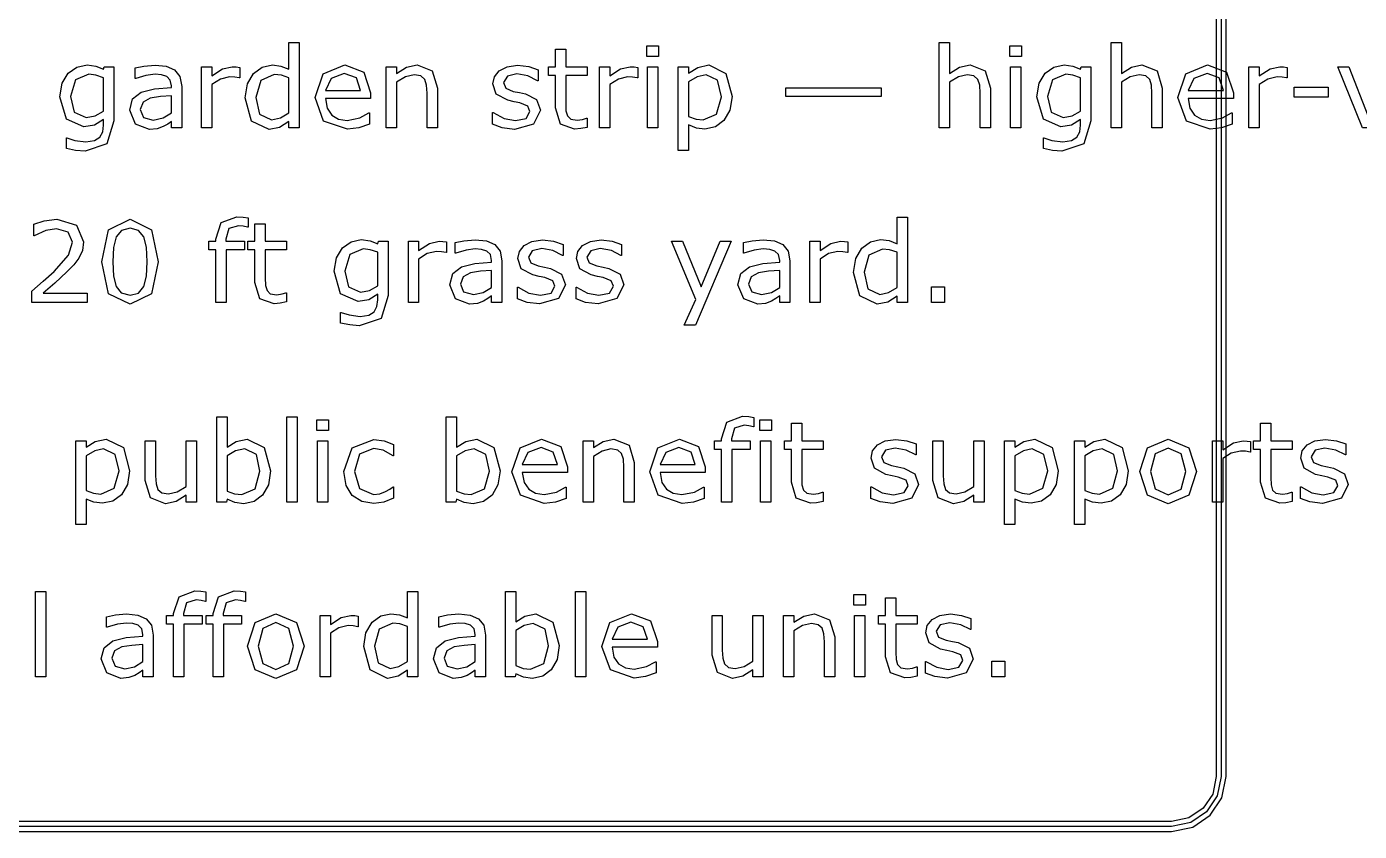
# Model space of a CAD drawing. Header units: inches. Extents: x -33163 to 19162, y -8858 to 30669.
# Drawn here: x 6019 to 7019, y 22702 to 23305 of the extents above; entities that cross this region are included whole.
import ezdxf

# ---------------------------------------------------------------- set-up
doc = ezdxf.new("R2010")
doc.units = ezdxf.units.IN
doc.layers.add('Layer 1', color=7, linetype='Continuous')
doc.layers.add('SOLID-2', color=253, linetype='Continuous')

# ---------------------------------------------------------------- blocks, each defined once
blk = doc.blocks.new('A$C0f725650')
at = {"layer": 'Layer 1', "color": 7}
for points in [[(23.317152, 118.63912), (22.86392, 118.547642), (22.493849, 118.298155), (22.244362, 117.928084), (22.152883, 117.474852), (22.152883, 72.495742), (22.244362, 72.04251), (22.493849, 71.672439), (22.86392, 71.422952), (23.317152, 71.331474), (102.692052, 71.331474), (103.145284, 71.422952), (103.515355, 71.672439), (103.764842, 72.04251), (103.85632, 72.495742), (103.85632, 117.474852), (103.764842, 117.928084), (103.515355, 118.298155), (103.145284, 118.547642), (102.692052, 118.63912), (23.317152, 118.63912)], [(23.317152, 118.533184), (102.692052, 118.533184), (103.104768, 118.45027), (103.441086, 118.223886), (103.66747, 117.887568), (103.750384, 117.474852), (103.750384, 72.495742), (103.66747, 72.083026), (103.441086, 71.746708), (103.104768, 71.520324), (102.692052, 71.43741), (23.317152, 71.43741), (22.904436, 71.520324), (22.568118, 71.746708), (22.341734, 72.083026), (22.25882, 72.495742), (22.25882, 117.474852), (22.341734, 117.887568), (22.568118, 118.223886), (22.904436, 118.45027), (23.317152, 118.533184), (23.317152, 118.533184)], [(23.317152, 118.427248), (102.692052, 118.427248), (103.064253, 118.352899), (103.366818, 118.149618), (103.570099, 117.847053), (103.644448, 117.474852), (103.644448, 72.495742), (103.570099, 72.123541), (103.366818, 71.820976), (103.064253, 71.617695), (102.692052, 71.543346), (23.317152, 71.543346), (22.944951, 71.617695), (22.642386, 71.820976), (22.439105, 72.123541), (22.364757, 72.495742), (22.364757, 117.474852), (22.439105, 117.847053), (22.642386, 118.149618), (22.944951, 118.352899), (23.317152, 118.427248), (23.317152, 118.427248)], [(84.189199, 86.254058), (83.970609, 86.254058), (83.970609, 86.390096), (83.774108, 86.263361), (83.55203, 86.218014), (83.182286, 86.397073), (83.046248, 86.893552), (83.092757, 87.187721), (83.220656, 87.407476), (83.404364, 87.54235), (83.622955, 87.588858), (83.804339, 87.566765), (83.970609, 87.50049), (83.970609, 88.063245), (84.189199, 88.063245), (84.189199, 86.254058)], [(90.296958, 86.265686), (90.162084, 86.238942), (90.033023, 86.228491), (89.730716, 86.335462), (89.627232, 86.678462), (89.627232, 87.369119), (89.479568, 87.369119), (89.479568, 87.552827), (89.627232, 87.552827), (89.627232, 87.926061), (89.845825, 87.926061), (89.845825, 87.552827), (90.296958, 87.552827), (90.296958, 87.369119), (89.845825, 87.369119), (89.845825, 86.777295), (89.850482, 86.616838), (89.883039, 86.50987), (89.952801, 86.441269), (90.090003, 86.42034), (90.201623, 86.435448), (90.28534, 86.46219), (90.296955, 86.46219), (90.296958, 86.265686)], [(91.811981, 87.770243), (91.565485, 87.770243), (91.565485, 87.996972), (91.811981, 87.996972), (91.811981, 87.770243)], [(98.855728, 86.254058), (98.637138, 86.254058), (98.637138, 86.993546), (98.62666, 87.160977), (98.58829, 87.284225), (98.504574, 87.356316), (98.362723, 87.380737), (98.175525, 87.336554), (97.988327, 87.223771), (97.988327, 86.254058), (97.76975, 86.254058), (97.76975, 88.063247), (97.98834, 88.063247), (97.98834, 87.408637), (98.199954, 87.541188), (98.42436, 87.588858), (98.74527, 87.462123), (98.855728, 87.09703), (98.855728, 86.254058)], [(102.499687, 86.254058), (102.281096, 86.254058), (102.281096, 86.993546), (102.270645, 87.160977), (102.232276, 87.284225), (102.148559, 87.356316), (102.006708, 87.380737), (101.81951, 87.336554), (101.632312, 87.223771), (101.632312, 86.254058), (101.413722, 86.254058), (101.413722, 88.063247), (101.632312, 88.063247), (101.632312, 87.408637), (101.843926, 87.541188), (102.068332, 87.588858), (102.389242, 87.462123), (102.4997, 87.09703), (102.499687, 86.254058)], [(80.259213, 86.401724), (80.109221, 85.916871), (79.647621, 85.762227), (79.445308, 85.777335), (79.252297, 85.818031), (79.252297, 86.041272), (79.263913, 86.041272), (79.433669, 85.990113), (79.666211, 85.95872), (79.851083, 85.985461), (79.965031, 86.059875), (80.023168, 86.169172), (80.040604, 86.312187), (80.040604, 86.430784), (79.851081, 86.312187), (79.622026, 86.273817), (79.252282, 86.441248), (79.116244, 86.915637), (79.162752, 87.20399), (79.291816, 87.414442), (79.475523, 87.542342), (79.690627, 87.58885), (79.878986, 87.565593), (80.040604, 87.496992), (80.054547, 87.552803), (80.259187, 87.552803), (80.259213, 86.401724)], [(80.04062, 86.611012), (80.04062, 87.319108), (79.87784, 87.374919), (79.729012, 87.392355), (79.445308, 87.27143), (79.341827, 86.920291), (79.418567, 86.588917), (79.673201, 86.476133), (79.863886, 86.512177), (80.04062, 86.611007), (80.04062, 86.611012)], [(81.698658, 86.254058), (81.481229, 86.254058), (81.481229, 86.392422), (81.402164, 86.336611), (81.306821, 86.280799), (81.181248, 86.236617), (81.014978, 86.218017), (80.717323, 86.334288), (80.595236, 86.630782), (80.658024, 86.869139), (80.839409, 87.013316), (81.124275, 87.084243), (81.481229, 87.112146), (81.481229, 87.145867), (81.454485, 87.269115), (81.380071, 87.345852), (81.268452, 87.381899), (81.132414, 87.391212), (80.940565, 87.367955), (80.721974, 87.302844), (80.710359, 87.302844), (80.710359, 87.524922), (80.895231, 87.563291), (81.133588, 87.58422), (81.371946, 87.560963), (81.548679, 87.484223), (81.660302, 87.34586), (81.698672, 87.135408), (81.698658, 86.254058)], [(82.929975, 87.314456), (82.918359, 87.314456), (82.823017, 87.330728), (82.714885, 87.336549), (82.519546, 87.291202), (82.338163, 87.176093), (82.338163, 86.254058), (82.119573, 86.254058), (82.119573, 87.552814), (82.338163, 87.552814), (82.338163, 87.360965), (82.567218, 87.508631), (82.770693, 87.552814), (82.853246, 87.549321), (82.929985, 87.53887), (82.929975, 87.314456)], [(83.970609, 86.573807), (83.970609, 87.319108), (83.812478, 87.373755), (83.660163, 87.388862), (83.374133, 87.260963), (83.271816, 86.898196), (83.350879, 86.545893), (83.604352, 86.426132), (83.792714, 86.466828), (83.970609, 86.573799), (83.970609, 86.573807)], [(85.706546, 86.880763), (84.749631, 86.880763), (84.785675, 86.671475), (84.884505, 86.526134), (85.02752, 86.442417), (85.211228, 86.414514), (85.477491, 86.466836), (85.66934, 86.571481), (85.680955, 86.571481), (85.680955, 86.333123), (85.45539, 86.25522), (85.213543, 86.223827), (84.708925, 86.398235), (84.52754, 86.895878), (84.700784, 87.40166), (85.158896, 87.588858), (85.563523, 87.435379), (85.706535, 86.999359), (85.706546, 86.880763)], [(85.493771, 87.048193), (85.406567, 87.314456), (85.147278, 87.408637), (84.867064, 87.305156), (84.749631, 87.048193), (85.493771, 87.048193)], [(87.123901, 86.254058), (86.90531, 86.254058), (86.90531, 86.993546), (86.894833, 87.160977), (86.856463, 87.284225), (86.772746, 87.356316), (86.630896, 87.380737), (86.443698, 87.336554), (86.2565, 87.223771), (86.2565, 86.254058), (86.037909, 86.254058), (86.037909, 87.552814), (86.2565, 87.552814), (86.2565, 87.408637), (86.468113, 87.541188), (86.69252, 87.588858), (87.01343, 87.462123), (87.123888, 87.09703), (87.123901, 86.254058)], [(89.309812, 86.628454), (89.162145, 86.336611), (88.761008, 86.222665), (88.495907, 86.256384), (88.294757, 86.331959), (88.294757, 86.577294), (88.306373, 86.577294), (88.536589, 86.452882), (88.779598, 86.407537), (89.005165, 86.454046), (89.086556, 86.600548), (89.042371, 86.716819), (88.872615, 86.784259), (88.750531, 86.80868), (88.614493, 86.838911), (88.371484, 86.971462), (88.300557, 87.187726), (88.333114, 87.33888), (88.434269, 87.465615), (88.599377, 87.551658), (88.824945, 87.584212), (89.059812, 87.555145), (89.258639, 87.486544), (89.258639, 87.252838), (89.247023, 87.252838), (89.043549, 87.356321), (88.808678, 87.39934), (88.606367, 87.352832), (88.523812, 87.216794), (88.573811, 87.095871), (88.731939, 87.029596), (88.866815, 87.00169), (88.992389, 86.976105), (89.227256, 86.856347), (89.309812, 86.628454), (89.309812, 86.628454)], [(91.37131, 87.314456), (91.359695, 87.314456), (91.26435, 87.330728), (91.156217, 87.336549), (90.960881, 87.291202), (90.779496, 87.176093), (90.779496, 86.254058), (90.560906, 86.254058), (90.560906, 87.552814), (90.779496, 87.552814), (90.779496, 87.360965), (91.008554, 87.508631), (91.212028, 87.552814), (91.294581, 87.549321), (91.371321, 87.53887), (91.37131, 87.314456)], [(91.798027, 86.254058), (91.579436, 86.254058), (91.579436, 87.552814), (91.798027, 87.552814), (91.798027, 86.254058)], [(93.37351, 86.919132), (93.328166, 86.629615), (93.200267, 86.408699), (93.018882, 86.274987), (92.799127, 86.228478), (92.615419, 86.250571), (92.44915, 86.319169), (92.44915, 85.775017), (92.230559, 85.775017), (92.230559, 87.552814), (92.44915, 87.552814), (92.44915, 87.416776), (92.644486, 87.538862), (92.877031, 87.588858), (93.242124, 87.410963), (93.37351, 86.919132), (93.37351, 86.919132)], [(93.147943, 86.913312), (93.067716, 87.264453), (92.82122, 87.380724), (92.631696, 87.340028), (92.44915, 87.23306), (92.44915, 86.497059), (92.608442, 86.440086), (92.76076, 86.424979), (93.045626, 86.548227), (93.147943, 86.913319), (93.147943, 86.913312)], [(99.497548, 86.254058), (99.278958, 86.254058), (99.278958, 87.552814), (99.497548, 87.552814), (99.497548, 86.254058)], [(100.983502, 86.401724), (100.833513, 85.916871), (100.371913, 85.762227), (100.1696, 85.777335), (99.976589, 85.818031), (99.976589, 86.041272), (99.988204, 86.041272), (100.157961, 85.990113), (100.390505, 85.95872), (100.575377, 85.985461), (100.689323, 86.059875), (100.74746, 86.169172), (100.764896, 86.312187), (100.764896, 86.430784), (100.575372, 86.312187), (100.346317, 86.273817), (99.976573, 86.441248), (99.840535, 86.915637), (99.887044, 87.20399), (100.016105, 87.414442), (100.199815, 87.542342), (100.414916, 87.58885), (100.603278, 87.565593), (100.764896, 87.496992), (100.778839, 87.552803), (100.983478, 87.552803), (100.983502, 86.401724)], [(100.764911, 86.611012), (100.764911, 87.319108), (100.602129, 87.374919), (100.453301, 87.392355), (100.1696, 87.27143), (100.066119, 86.920291), (100.142856, 86.588917), (100.397493, 86.476133), (100.588178, 86.512177), (100.764911, 86.611007), (100.764911, 86.611012)], [(104.007733, 86.880763), (103.050816, 86.880763), (103.08686, 86.671475), (103.18569, 86.526134), (103.328705, 86.442417), (103.512415, 86.414514), (103.778676, 86.466836), (103.970525, 86.571481), (103.982167, 86.571481), (103.982167, 86.333123), (103.756599, 86.25522), (103.514752, 86.223827), (103.010134, 86.398235), (102.828749, 86.895878), (103.001995, 87.40166), (103.460105, 87.588858), (103.864731, 87.435379), (104.007747, 86.999359), (104.007733, 86.880763)], [(103.794956, 87.048193), (103.707752, 87.314456), (103.448466, 87.408637), (103.168248, 87.305156), (103.050816, 87.048193), (103.794956, 87.048193)], [(105.149523, 87.314456), (105.137908, 87.314456), (105.042565, 87.330728), (104.934433, 87.336549), (104.739096, 87.291202), (104.557711, 87.176093), (104.557711, 86.254058), (104.339121, 86.254058), (104.339121, 87.552814), (104.557711, 87.552814), (104.557711, 87.360965), (104.786766, 87.508631), (104.990244, 87.552814), (105.072796, 87.549321), (105.149536, 87.53887), (105.149523, 87.314456)], [(107.490074, 87.552814), (106.964525, 86.254058), (106.74477, 86.254058), (106.222711, 87.552814), (106.459904, 87.552814), (106.862206, 86.519157), (107.261017, 87.552814), (107.490074, 87.552814)], [(96.539592, 86.919132), (94.514138, 86.919132), (94.514138, 87.105169), (96.539592, 87.105169), (96.539592, 86.919132)], [(106.020398, 86.906342), (105.294861, 86.906342), (105.294861, 87.116794), (106.020398, 87.116794), (106.020398, 86.906342)], [(81.481229, 86.573807), (81.481229, 86.935412), (81.245197, 86.917976), (81.031256, 86.884258), (80.87894, 86.800541), (80.820804, 86.6459), (80.888243, 86.477305), (81.094044, 86.421494), (81.304496, 86.465677), (81.481229, 86.573812), (81.481229, 86.573807)], [(79.689481, 82.549896), (78.51746, 82.549896), (78.51746, 82.792905), (78.761631, 83.002193), (78.990686, 83.210319), (79.29648, 83.553322), (79.379035, 83.828885), (79.289506, 84.039337), (79.041845, 84.116077), (78.812791, 84.078871), (78.572107, 83.964923), (78.560492, 83.964923), (78.560492, 84.209096), (78.780244, 84.28351), (79.047669, 84.317228), (79.465086, 84.188165), (79.616239, 83.840513), (79.590654, 83.655641), (79.517402, 83.494023), (79.410433, 83.352173), (79.262767, 83.197529), (79.005807, 82.960336), (78.758149, 82.74872), (79.689486, 82.74872), (79.689481, 82.549896)], [(81.201015, 83.416122), (81.05451, 82.731281), (80.602213, 82.513852), (80.146429, 82.734768), (80.003414, 83.413797), (80.148752, 84.095148), (80.602213, 84.316064), (81.056836, 84.091661), (81.201015, 83.416122), (81.201015, 83.416122)], [(83.109034, 84.147472), (83.097419, 84.147472), (83.003238, 84.1684), (82.900918, 84.180016), (82.696279, 84.11723), (82.633494, 83.892824), (82.633494, 83.848641), (83.027653, 83.848641), (83.027653, 83.664933), (82.640471, 83.664933), (82.640471, 82.549896), (82.421877, 82.549896), (82.421877, 83.664944), (82.274214, 83.664944), (82.274214, 83.848652), (82.421877, 83.848652), (82.421877, 83.891673), (82.536987, 84.246302), (82.869525, 84.370714), (83.000912, 84.363729), (83.109044, 84.347457), (83.109034, 84.147472)], [(97.091883, 82.549896), (96.873292, 82.549896), (96.873292, 82.685934), (96.676795, 82.559199), (96.454714, 82.513852), (96.08497, 82.692911), (95.948932, 83.18939), (95.99544, 83.483559), (96.12334, 83.703314), (96.30705, 83.838188), (96.525641, 83.884696), (96.707023, 83.862603), (96.873292, 83.796328), (96.873292, 84.359083), (97.091883, 84.359083), (97.091883, 82.549896)], [(80.895218, 82.888247), (80.949867, 83.109164), (80.964975, 83.416122), (80.949867, 83.723078), (80.894056, 83.943994), (80.782434, 84.078871), (80.602213, 84.124218), (80.420831, 84.078871), (80.308047, 83.941669), (80.253397, 83.717265), (80.239454, 83.413797), (80.252233, 83.110325), (80.30688, 82.891735), (80.415013, 82.753371), (80.60221, 82.705701), (80.783595, 82.751045), (80.895215, 82.888247), (80.895218, 82.888247)], [(83.921775, 82.561524), (83.786898, 82.53478), (83.657837, 82.524329), (83.35553, 82.6313), (83.252049, 82.9743), (83.252049, 83.664957), (83.104382, 83.664957), (83.104382, 83.848665), (83.252049, 83.848665), (83.252049, 84.221899), (83.470639, 84.221899), (83.470639, 83.848665), (83.921775, 83.848665), (83.921775, 83.664957), (83.470639, 83.664957), (83.470639, 83.073133), (83.475296, 82.912676), (83.507853, 82.805708), (83.577616, 82.737107), (83.714815, 82.716178), (83.826437, 82.731286), (83.910151, 82.758028), (83.921767, 82.758028), (83.921775, 82.561524)], [(86.076293, 82.697562), (85.9263, 82.212709), (85.464701, 82.058065), (85.262388, 82.073173), (85.069377, 82.113869), (85.069377, 82.33711), (85.080992, 82.33711), (85.250749, 82.285951), (85.483291, 82.254558), (85.668163, 82.281299), (85.782111, 82.355713), (85.840247, 82.46501), (85.857683, 82.608025), (85.857683, 82.726622), (85.66816, 82.608025), (85.439105, 82.569655), (85.069361, 82.737086), (84.933323, 83.211475), (84.979831, 83.499828), (85.108895, 83.71028), (85.292603, 83.83818), (85.507706, 83.884688), (85.696066, 83.861431), (85.857683, 83.79283), (85.871627, 83.848641), (86.076266, 83.848641), (86.076293, 82.697562)], [(85.857699, 82.90685), (85.857699, 83.614946), (85.69492, 83.670757), (85.546092, 83.688193), (85.262388, 83.567268), (85.158907, 83.216129), (85.235646, 82.884755), (85.490281, 82.771971), (85.680966, 82.808015), (85.857699, 82.906845), (85.857699, 82.90685)], [(87.316912, 83.610294), (87.305296, 83.610294), (87.209954, 83.626566), (87.101822, 83.632387), (86.906485, 83.58704), (86.7251, 83.471931), (86.7251, 82.549896), (86.50651, 82.549896), (86.50651, 83.848652), (86.7251, 83.848652), (86.7251, 83.656803), (86.954158, 83.804469), (87.157633, 83.848652), (87.240185, 83.845159), (87.316925, 83.834708), (87.316912, 83.610294)], [(88.490094, 82.549896), (88.272665, 82.549896), (88.272665, 82.68826), (88.193602, 82.632449), (88.09826, 82.576637), (87.972686, 82.532455), (87.806417, 82.513855), (87.508761, 82.630126), (87.386674, 82.92662), (87.449462, 83.164977), (87.630845, 83.309154), (87.915711, 83.380081), (88.272665, 83.407984), (88.272665, 83.441705), (88.245923, 83.564953), (88.171509, 83.64169), (88.05989, 83.677737), (87.923852, 83.68705), (87.732003, 83.663793), (87.513412, 83.598682), (87.501797, 83.598682), (87.501797, 83.82076), (87.686669, 83.859129), (87.925027, 83.880058), (88.163384, 83.856801), (88.340118, 83.780061), (88.451737, 83.641698), (88.490107, 83.431246), (88.490094, 82.549896)], [(89.838848, 82.924292), (89.691182, 82.632449), (89.290045, 82.518503), (89.024946, 82.552222), (88.823794, 82.627797), (88.823794, 82.873132), (88.835409, 82.873132), (89.065628, 82.74872), (89.308634, 82.703375), (89.534202, 82.749884), (89.615593, 82.896386), (89.57141, 83.012657), (89.401651, 83.080097), (89.279567, 83.104518), (89.143529, 83.134749), (88.90052, 83.2673), (88.829596, 83.483564), (88.86215, 83.634718), (88.963308, 83.761453), (89.128414, 83.847496), (89.353981, 83.88005), (89.588849, 83.850983), (89.787675, 83.782382), (89.787675, 83.548676), (89.77606, 83.548676), (89.572585, 83.652159), (89.337717, 83.695178), (89.135404, 83.64867), (89.052851, 83.512632), (89.102847, 83.391709), (89.260978, 83.325434), (89.395851, 83.297528), (89.521425, 83.271943), (89.756295, 83.152185), (89.838848, 82.924292), (89.838848, 82.924292)], [(91.079467, 82.924292), (90.931803, 82.632449), (90.530664, 82.518503), (90.265565, 82.552222), (90.064416, 82.627797), (90.064416, 82.873132), (90.076031, 82.873132), (90.30625, 82.74872), (90.549259, 82.703375), (90.774826, 82.749884), (90.856215, 82.896386), (90.812032, 83.012657), (90.642275, 83.080097), (90.520189, 83.104518), (90.384151, 83.134749), (90.141145, 83.2673), (90.070218, 83.483564), (90.102775, 83.634718), (90.20393, 83.761453), (90.369035, 83.847496), (90.594603, 83.88005), (90.829473, 83.850983), (91.028297, 83.782382), (91.028297, 83.548676), (91.016682, 83.548676), (90.813207, 83.652159), (90.578336, 83.695178), (90.376023, 83.64867), (90.29347, 83.512632), (90.343466, 83.391709), (90.501597, 83.325434), (90.636473, 83.297528), (90.762047, 83.271943), (90.996915, 83.152185), (91.079467, 82.924292), (91.079467, 82.924292)], [(93.352582, 83.848652), (92.594491, 82.070855), (92.360784, 82.070855), (92.602629, 82.612682), (92.085219, 83.848652), (92.322415, 83.848652), (92.721226, 82.885922), (93.123527, 83.848652), (93.352582, 83.848652)], [(94.601342, 82.549896), (94.383913, 82.549896), (94.383913, 82.68826), (94.304848, 82.632449), (94.209505, 82.576637), (94.083931, 82.532455), (93.917662, 82.513855), (93.620006, 82.630126), (93.497922, 82.92662), (93.560708, 83.164977), (93.742093, 83.309154), (94.026959, 83.380081), (94.383913, 83.407984), (94.383913, 83.441705), (94.357172, 83.564953), (94.282758, 83.64169), (94.171135, 83.677737), (94.035097, 83.68705), (93.843248, 83.663793), (93.624658, 83.598682), (93.613042, 83.598682), (93.613042, 83.82076), (93.797915, 83.859129), (94.036272, 83.880058), (94.27463, 83.856801), (94.45136, 83.780061), (94.562983, 83.641698), (94.601353, 83.431246), (94.601342, 82.549896)], [(95.832661, 83.610294), (95.821046, 83.610294), (95.725703, 83.626566), (95.617571, 83.632387), (95.422235, 83.58704), (95.24085, 83.471931), (95.24085, 82.549896), (95.022259, 82.549896), (95.022259, 83.848652), (95.24085, 83.848652), (95.24085, 83.656803), (95.469904, 83.804469), (95.673382, 83.848652), (95.755935, 83.845159), (95.832674, 83.834708), (95.832661, 83.610294)], [(96.873292, 82.869645), (96.873292, 83.614946), (96.715164, 83.669593), (96.562847, 83.6847), (96.276819, 83.556801), (96.1745, 83.194034), (96.253565, 82.841731), (96.507038, 82.72197), (96.695397, 82.762666), (96.873292, 82.869637), (96.873292, 82.869645)], [(88.272665, 82.869645), (88.272665, 83.23125), (88.036633, 83.213814), (87.822694, 83.180096), (87.670379, 83.096379), (87.612242, 82.941738), (87.679679, 82.773143), (87.885482, 82.717332), (88.095934, 82.761515), (88.272665, 82.86965), (88.272665, 82.869645)], [(94.383913, 82.869645), (94.383913, 83.23125), (94.147881, 83.213814), (93.933942, 83.180096), (93.781624, 83.096379), (93.72349, 82.941738), (93.790927, 82.773143), (93.996727, 82.717332), (94.207179, 82.761515), (94.383913, 82.86965), (94.383913, 82.869645)], [(97.879044, 82.549896), (97.601155, 82.549896), (97.601155, 82.88127), (97.879044, 82.88127), (97.879044, 82.549896)], [(83.584585, 78.975829), (83.538076, 78.682825), (83.414828, 78.464234), (83.233446, 78.325871), (83.016017, 78.280524), (82.823006, 78.307265), (82.660224, 78.377031), (82.646273, 78.316568), (82.441634, 78.316568), (82.441634, 80.125757), (82.660224, 80.125757), (82.660224, 79.479286), (82.855561, 79.602534), (83.088105, 79.651368), (83.450872, 79.474635), (83.584585, 78.975829), (83.584585, 78.975829)], [(84.146178, 78.316568), (83.927588, 78.316568), (83.927588, 80.125757), (84.146178, 80.125757), (84.146178, 78.316568)], [(84.813578, 79.832753), (84.567082, 79.832753), (84.567082, 80.059482), (84.813578, 80.059482), (84.813578, 79.832753)], [(88.452888, 78.975829), (88.40638, 78.682825), (88.283132, 78.464234), (88.101747, 78.325871), (87.884318, 78.280524), (87.691307, 78.307265), (87.528525, 78.377031), (87.514574, 78.316568), (87.309935, 78.316568), (87.309935, 80.125757), (87.528525, 80.125757), (87.528525, 79.479286), (87.723864, 79.602534), (87.956406, 79.651368), (88.319176, 79.474635), (88.452888, 78.975829), (88.452888, 78.975829)], [(93.836274, 79.914144), (93.824659, 79.914144), (93.730478, 79.935072), (93.628161, 79.946688), (93.423522, 79.883902), (93.360733, 79.659496), (93.360733, 79.615313), (93.754896, 79.615313), (93.754896, 79.431605), (93.367697, 79.431605), (93.367697, 78.316568), (93.149107, 78.316568), (93.149107, 79.431616), (93.00144, 79.431616), (93.00144, 79.615324), (93.149107, 79.615324), (93.149107, 79.658345), (93.264216, 80.012974), (93.596752, 80.137386), (93.728141, 80.130401), (93.836274, 80.114129), (93.836274, 79.914144)], [(94.209505, 79.832753), (93.963009, 79.832753), (93.963009, 80.059482), (94.209505, 80.059482), (94.209505, 79.832753)], [(95.30246, 78.328183), (95.167587, 78.301439), (95.038523, 78.290988), (94.736216, 78.397959), (94.632735, 78.740959), (94.632735, 79.431616), (94.485071, 79.431616), (94.485071, 79.615324), (94.632735, 79.615324), (94.632735, 79.988558), (94.851325, 79.988558), (94.851325, 79.615324), (95.30246, 79.615324), (95.30246, 79.431616), (94.851325, 79.431616), (94.851325, 78.839791), (94.855982, 78.679335), (94.888539, 78.572367), (94.958301, 78.503766), (95.095501, 78.482837), (95.207123, 78.497945), (95.29084, 78.524686), (95.302455, 78.524686), (95.30246, 78.328183)], [(105.254165, 78.328175), (105.119291, 78.301431), (104.990231, 78.29098), (104.687923, 78.397951), (104.58444, 78.740951), (104.58444, 79.431608), (104.436776, 79.431608), (104.436776, 79.615316), (104.58444, 79.615316), (104.58444, 79.98855), (104.803033, 79.98855), (104.803033, 79.615316), (105.254165, 79.615316), (105.254165, 79.431608), (104.803033, 79.431608), (104.803033, 78.839784), (104.807689, 78.679327), (104.840246, 78.572359), (104.910009, 78.503758), (105.047211, 78.482829), (105.158831, 78.497937), (105.242547, 78.524678), (105.254163, 78.524678), (105.254165, 78.328175)], [(80.594082, 78.981634), (80.548736, 78.692117), (80.420839, 78.471201), (80.239454, 78.337489), (80.019699, 78.29098), (79.835991, 78.313073), (79.669722, 78.381671), (79.669722, 77.837519), (79.451132, 77.837519), (79.451132, 79.615316), (79.669722, 79.615316), (79.669722, 79.479278), (79.865058, 79.601365), (80.097603, 79.65136), (80.462696, 79.473465), (80.594082, 78.981634), (80.594082, 78.981634)], [(80.368515, 78.975814), (80.288288, 79.326955), (80.041792, 79.443226), (79.852268, 79.40253), (79.669722, 79.295562), (79.669722, 78.559561), (79.829014, 78.502588), (79.981329, 78.487481), (80.266195, 78.610729), (80.368515, 78.975822), (80.368515, 78.975814)], [(82.011427, 78.316568), (81.792837, 78.316568), (81.792837, 78.460745), (81.581223, 78.327032), (81.357981, 78.280524), (81.039397, 78.404933), (80.925449, 78.772355), (80.925449, 79.615324), (81.144039, 79.615324), (81.144039, 78.875836), (81.153353, 78.706079), (81.192884, 78.586318), (81.274275, 78.511904), (81.419616, 78.488647), (81.604488, 78.53283), (81.792847, 78.645614), (81.792847, 79.615321), (82.011438, 79.615321), (82.011427, 78.316568)], [(83.35902, 78.970009), (83.28228, 79.322311), (83.03462, 79.443234), (82.841609, 79.401377), (82.660224, 79.29557), (82.660224, 78.55143), (82.819517, 78.493294), (82.971834, 78.477022), (83.255536, 78.595618), (83.35902, 78.970014), (83.35902, 78.970009)], [(84.799627, 78.316568), (84.581036, 78.316568), (84.581036, 79.615324), (84.799627, 79.615324), (84.799627, 78.316568)], [(86.192564, 78.397959), (85.984437, 78.316568), (85.776311, 78.287501), (85.518186, 78.328196), (85.317037, 78.453768), (85.185648, 78.665384), (85.13914, 78.964201), (85.313547, 79.46417), (85.776311, 79.645555), (85.994901, 79.614162), (86.192564, 79.537423), (86.192564, 79.294414), (86.180948, 79.294414), (85.973986, 79.414175), (85.767021, 79.456032), (85.472853, 79.330458), (85.365885, 78.964201), (85.470527, 78.602595), (85.767021, 78.477024), (85.901898, 78.49446), (86.025146, 78.539807), (86.114673, 78.590967), (86.180948, 78.63864), (86.192564, 78.63864), (86.192564, 78.397959)], [(88.227321, 78.970009), (88.150581, 79.322311), (87.902921, 79.443234), (87.70991, 79.401377), (87.528525, 79.29557), (87.528525, 78.55143), (87.68782, 78.493294), (87.840135, 78.477022), (88.123837, 78.595618), (88.227321, 78.970014), (88.227321, 78.970009)], [(89.880705, 78.943265), (88.923788, 78.943265), (88.959832, 78.733977), (89.058664, 78.588636), (89.201679, 78.504919), (89.385387, 78.477016), (89.65165, 78.529338), (89.843499, 78.633983), (89.855115, 78.633983), (89.855115, 78.395625), (89.629547, 78.317722), (89.387702, 78.286329), (88.883082, 78.460737), (88.701699, 78.95838), (88.874943, 79.464162), (89.333055, 79.65136), (89.737679, 79.497881), (89.880694, 79.061861), (89.880705, 78.943265)], [(89.667927, 79.110695), (89.580723, 79.376958), (89.321437, 79.471139), (89.041223, 79.367658), (88.923788, 79.110695), (89.667927, 79.110695)], [(91.29806, 78.316568), (91.079467, 78.316568), (91.079467, 79.056056), (91.06899, 79.223487), (91.03062, 79.346735), (90.946906, 79.418826), (90.805052, 79.443247), (90.617854, 79.399064), (90.430657, 79.286281), (90.430657, 78.316568), (90.212066, 78.316568), (90.212066, 79.615324), (90.430657, 79.615324), (90.430657, 79.471147), (90.642273, 79.603698), (90.866676, 79.651368), (91.187586, 79.524633), (91.298047, 79.15954), (91.29806, 78.316568)], [(92.806104, 78.943273), (91.849187, 78.943273), (91.885231, 78.733985), (91.984063, 78.588644), (92.127078, 78.504927), (92.310786, 78.477024), (92.577049, 78.529346), (92.768898, 78.633991), (92.780514, 78.633991), (92.780514, 78.395633), (92.554946, 78.31773), (92.313101, 78.286337), (91.808481, 78.460745), (91.627098, 78.958388), (91.800342, 79.46417), (92.258454, 79.651368), (92.663078, 79.497889), (92.806093, 79.061869), (92.806104, 78.943273)], [(92.593326, 79.110703), (92.506122, 79.376966), (92.246836, 79.471147), (91.966622, 79.367666), (91.849187, 79.110703), (92.593326, 79.110703)], [(94.195554, 78.316568), (93.976963, 78.316568), (93.976963, 79.615324), (94.195554, 79.615324), (94.195554, 78.316568)], [(97.331405, 78.69095), (97.183738, 78.399107), (96.782601, 78.285162), (96.517502, 78.31888), (96.31635, 78.394456), (96.31635, 78.639791), (96.327966, 78.639791), (96.558182, 78.515378), (96.801191, 78.470034), (97.026758, 78.516542), (97.108149, 78.663045), (97.063967, 78.779316), (96.894208, 78.846755), (96.772124, 78.871176), (96.636086, 78.901408), (96.393077, 79.033958), (96.32215, 79.250223), (96.354707, 79.401377), (96.455865, 79.528112), (96.62097, 79.614154), (96.846538, 79.646709), (97.081405, 79.617642), (97.280232, 79.549041), (97.280232, 79.315334), (97.268616, 79.315334), (97.065142, 79.418818), (96.830271, 79.461837), (96.62796, 79.415328), (96.545405, 79.27929), (96.595404, 79.158368), (96.753534, 79.092093), (96.888408, 79.064187), (97.013982, 79.038602), (97.248852, 78.918844), (97.331405, 78.69095), (97.331405, 78.69095)], [(98.720852, 78.316568), (98.502261, 78.316568), (98.502261, 78.460745), (98.290648, 78.327032), (98.067406, 78.280524), (97.748819, 78.404933), (97.634873, 78.772355), (97.634873, 79.615324), (97.853464, 79.615324), (97.853464, 78.875836), (97.862777, 78.706079), (97.902309, 78.586318), (97.9837, 78.511904), (98.12904, 78.488647), (98.313912, 78.53283), (98.502272, 78.645614), (98.502272, 79.615321), (98.720862, 79.615321), (98.720852, 78.316568)], [(100.294009, 78.981642), (100.248665, 78.692125), (100.120766, 78.471209), (99.939381, 78.337497), (99.719626, 78.290988), (99.535918, 78.313081), (99.369649, 78.381679), (99.369649, 77.837527), (99.151058, 77.837527), (99.151058, 79.615324), (99.369649, 79.615324), (99.369649, 79.479286), (99.564985, 79.601372), (99.79753, 79.651368), (100.162623, 79.473473), (100.294009, 78.981642), (100.294009, 78.981642)], [(100.068442, 78.975822), (99.988215, 79.326963), (99.741719, 79.443234), (99.552195, 79.402538), (99.369649, 79.29557), (99.369649, 78.559569), (99.528941, 78.502596), (99.681259, 78.487489), (99.966125, 78.610737), (100.068442, 78.975829), (100.068442, 78.975822)], [(101.77764, 78.981642), (101.732293, 78.692125), (101.604394, 78.471209), (101.423009, 78.337497), (101.203257, 78.290988), (101.019546, 78.313081), (100.853277, 78.381679), (100.853277, 77.837527), (100.634686, 77.837527), (100.634686, 79.615324), (100.853277, 79.615324), (100.853277, 79.479286), (101.048613, 79.601372), (101.281158, 79.651368), (101.646251, 79.473473), (101.77764, 78.981642), (101.77764, 78.981642)], [(101.552072, 78.975822), (101.471843, 79.326963), (101.225347, 79.443234), (101.035823, 79.402538), (100.853277, 79.29557), (100.853277, 78.559569), (101.012569, 78.502596), (101.164887, 78.487489), (101.449753, 78.610737), (101.552072, 78.975829), (101.552072, 78.975822)], [(103.225224, 78.965344), (103.062442, 78.464213), (102.626422, 78.280503), (102.188077, 78.464213), (102.026459, 78.965344), (102.188077, 79.466475), (102.626422, 79.651347), (103.062442, 79.466475), (103.225224, 78.965344), (103.225224, 78.965344)], [(102.999656, 78.965344), (102.900824, 79.33974), (102.626422, 79.462988), (102.349695, 79.33974), (102.252027, 78.965344), (102.350859, 78.594436), (102.626422, 78.468862), (102.899662, 78.593274), (102.999656, 78.965344), (102.999656, 78.965344)], [(104.373988, 79.376945), (104.362372, 79.376945), (104.26703, 79.393217), (104.158898, 79.399038), (103.963559, 79.353691), (103.782176, 79.238582), (103.782176, 78.316568), (103.563586, 78.316568), (103.563586, 79.615324), (103.782176, 79.615324), (103.782176, 79.423475), (104.011231, 79.571141), (104.214706, 79.615324), (104.297259, 79.611831), (104.373998, 79.60138), (104.373988, 79.376945)], [(106.445953, 78.690942), (106.298287, 78.399099), (105.89715, 78.285154), (105.632051, 78.318873), (105.430899, 78.394448), (105.430899, 78.639783), (105.442514, 78.639783), (105.67273, 78.51537), (105.915739, 78.470026), (106.141307, 78.516535), (106.222698, 78.663037), (106.178515, 78.779308), (106.008756, 78.846747), (105.886672, 78.871168), (105.750634, 78.9014), (105.507625, 79.03395), (105.436701, 79.250215), (105.469255, 79.401369), (105.570413, 79.528104), (105.735518, 79.614147), (105.961086, 79.646701), (106.195954, 79.617634), (106.39478, 79.549033), (106.39478, 79.315326), (106.383165, 79.315326), (106.17969, 79.41881), (105.944822, 79.461829), (105.742509, 79.41532), (105.659956, 79.279282), (105.709952, 79.15836), (105.868083, 79.092085), (106.002956, 79.064179), (106.12853, 79.038594), (106.3634, 78.918836), (106.445953, 78.690942), (106.445953, 78.690942)], [(78.815116, 74.612406), (78.596526, 74.612406), (78.596526, 76.421595), (78.815116, 76.421595), (78.815116, 74.612406)], [(82.213741, 76.209982), (82.202125, 76.209982), (82.107944, 76.23091), (82.005625, 76.242526), (81.800986, 76.17974), (81.7382, 75.955334), (81.7382, 75.911151), (82.132363, 75.911151), (82.132363, 75.727443), (81.745177, 75.727443), (81.745177, 74.612406), (81.526584, 74.612406), (81.526584, 75.727454), (81.37892, 75.727454), (81.37892, 75.911162), (81.526584, 75.911162), (81.526584, 75.954183), (81.641694, 76.308812), (81.974232, 76.433224), (82.105619, 76.426239), (82.213751, 76.409967), (82.213741, 76.209982)], [(83.050897, 76.209982), (83.039282, 76.209982), (82.945101, 76.23091), (82.842781, 76.242526), (82.638145, 76.17974), (82.575357, 75.955334), (82.575357, 75.911151), (82.969519, 75.911151), (82.969519, 75.727443), (82.582334, 75.727443), (82.582334, 74.612406), (82.363743, 74.612406), (82.363743, 75.727454), (82.216077, 75.727454), (82.216077, 75.911162), (82.363743, 75.911162), (82.363743, 75.954183), (82.478853, 76.308812), (82.811389, 76.433224), (82.942775, 76.426239), (83.050908, 76.409967), (83.050897, 76.209982)], [(86.704159, 74.612406), (86.485568, 74.612406), (86.485568, 74.748444), (86.289068, 74.621709), (86.06699, 74.576362), (85.697246, 74.755421), (85.561208, 75.2519), (85.607716, 75.546069), (85.735615, 75.765824), (85.919323, 75.900698), (86.137917, 75.947206), (86.319299, 75.925113), (86.485568, 75.858838), (86.485568, 76.421593), (86.704159, 76.421593), (86.704159, 74.612406)], [(89.707461, 75.271667), (89.660953, 74.978663), (89.537702, 74.760072), (89.35632, 74.621709), (89.138891, 74.576362), (88.94588, 74.603103), (88.783098, 74.672869), (88.769147, 74.612406), (88.564508, 74.612406), (88.564508, 76.421595), (88.783098, 76.421595), (88.783098, 75.775124), (88.978437, 75.898372), (89.210979, 75.947206), (89.573749, 75.770473), (89.707461, 75.271667), (89.707461, 75.271667)], [(90.269052, 74.612406), (90.050461, 74.612406), (90.050461, 76.421595), (90.269052, 76.421595), (90.269052, 74.612406)], [(96.205892, 76.128591), (95.959396, 76.128591), (95.959396, 76.35532), (96.205892, 76.35532), (96.205892, 76.128591)], [(97.298848, 74.624021), (97.163974, 74.597277), (97.03491, 74.586826), (96.732603, 74.693797), (96.629122, 75.036797), (96.629122, 75.727454), (96.481458, 75.727454), (96.481458, 75.911162), (96.629122, 75.911162), (96.629122, 76.284396), (96.847713, 76.284396), (96.847713, 75.911162), (97.298848, 75.911162), (97.298848, 75.727454), (96.847713, 75.727454), (96.847713, 75.135629), (96.852369, 74.975173), (96.884926, 74.868205), (96.954689, 74.799604), (97.091888, 74.778675), (97.20351, 74.793783), (97.287227, 74.820524), (97.298842, 74.820524), (97.298848, 74.624021)], [(81.094044, 74.612406), (80.876615, 74.612406), (80.876615, 74.75077), (80.797549, 74.694959), (80.702207, 74.639147), (80.576633, 74.594965), (80.410364, 74.576365), (80.112708, 74.692636), (79.990624, 74.98913), (80.05341, 75.227487), (80.234795, 75.371664), (80.519661, 75.442591), (80.876615, 75.470494), (80.876615, 75.504215), (80.849873, 75.627463), (80.775459, 75.7042), (80.663837, 75.740247), (80.527799, 75.74956), (80.33595, 75.726303), (80.117359, 75.661192), (80.105744, 75.661192), (80.105744, 75.88327), (80.290616, 75.921639), (80.528974, 75.942568), (80.767331, 75.919311), (80.944062, 75.842571), (81.055685, 75.704208), (81.094054, 75.493756), (81.094044, 74.612406)], [(84.29617, 75.261203), (84.133388, 74.760072), (83.697369, 74.576362), (83.259026, 74.760072), (83.097408, 75.261203), (83.259026, 75.762334), (83.697369, 75.947206), (84.133388, 75.762334), (84.29617, 75.261203), (84.29617, 75.261203)], [(85.444934, 75.672804), (85.433319, 75.672804), (85.337976, 75.689076), (85.229844, 75.694897), (85.034508, 75.64955), (84.853123, 75.534441), (84.853123, 74.612406), (84.634532, 74.612406), (84.634532, 75.911162), (84.853123, 75.911162), (84.853123, 75.719313), (85.082177, 75.866979), (85.285652, 75.911162), (85.368208, 75.907669), (85.444945, 75.897218), (85.444934, 75.672804)], [(88.143604, 74.612406), (87.926175, 74.612406), (87.926175, 74.75077), (87.847112, 74.694959), (87.751767, 74.639147), (87.626196, 74.594965), (87.459927, 74.576365), (87.162271, 74.692636), (87.040184, 74.98913), (87.102972, 75.227487), (87.284355, 75.371664), (87.569221, 75.442591), (87.926175, 75.470494), (87.926175, 75.504215), (87.899433, 75.627463), (87.825019, 75.7042), (87.7134, 75.740247), (87.577362, 75.74956), (87.385513, 75.726303), (87.166922, 75.661192), (87.155307, 75.661192), (87.155307, 75.88327), (87.340179, 75.921639), (87.578537, 75.942568), (87.816894, 75.919311), (87.993628, 75.842571), (88.105247, 75.704208), (88.143617, 75.493756), (88.143604, 74.612406)], [(91.788727, 75.239111), (90.831809, 75.239111), (90.867854, 75.029823), (90.966683, 74.884482), (91.109698, 74.800765), (91.293409, 74.772862), (91.559669, 74.825184), (91.751518, 74.929829), (91.763134, 74.929829), (91.763134, 74.691471), (91.537566, 74.613568), (91.295721, 74.582175), (90.791101, 74.756583), (90.609716, 75.254226), (90.782962, 75.760008), (91.241072, 75.947206), (91.645699, 75.793727), (91.788714, 75.357707), (91.788727, 75.239111)], [(91.575949, 75.406541), (91.488745, 75.672804), (91.229459, 75.766985), (90.949245, 75.663504), (90.831809, 75.406541), (91.575949, 75.406541)], [(94.033936, 74.612406), (93.815345, 74.612406), (93.815345, 74.756583), (93.603729, 74.62287), (93.380487, 74.576362), (93.061903, 74.700771), (92.947955, 75.068193), (92.947955, 75.911162), (93.166548, 75.911162), (93.166548, 75.171674), (93.175861, 75.001917), (93.215395, 74.882156), (93.296784, 74.807742), (93.442124, 74.784485), (93.626997, 74.828668), (93.815358, 74.941452), (93.815358, 75.911159), (94.033949, 75.911159), (94.033936, 74.612406)], [(95.550121, 74.612406), (95.331528, 74.612406), (95.331528, 75.351894), (95.321077, 75.519325), (95.282707, 75.642573), (95.198993, 75.714664), (95.057139, 75.739085), (94.869944, 75.694902), (94.682746, 75.582119), (94.682746, 74.612406), (94.464153, 74.612406), (94.464153, 75.911162), (94.682746, 75.911162), (94.682746, 75.766985), (94.89436, 75.899536), (95.118763, 75.947206), (95.439676, 75.820471), (95.550134, 75.455378), (95.550121, 74.612406)], [(96.191941, 74.612406), (95.97335, 74.612406), (95.97335, 75.911162), (96.191941, 75.911162), (96.191941, 74.612406)], [(98.490635, 74.986788), (98.342969, 74.694945), (97.941832, 74.581), (97.67673, 74.614718), (97.475581, 74.690294), (97.475581, 74.935629), (97.487196, 74.935629), (97.717415, 74.811216), (97.960424, 74.765872), (98.185992, 74.81238), (98.267383, 74.958883), (98.223198, 75.075154), (98.053441, 75.142593), (97.931357, 75.167014), (97.795319, 75.197246), (97.55231, 75.329796), (97.481384, 75.546061), (97.51394, 75.697215), (97.615096, 75.82395), (97.780204, 75.909992), (98.005771, 75.942547), (98.240639, 75.91348), (98.439465, 75.844879), (98.439465, 75.611172), (98.42785, 75.611172), (98.224375, 75.714656), (97.989505, 75.757675), (97.787191, 75.711166), (97.704639, 75.575128), (97.754637, 75.454206), (97.912765, 75.387931), (98.047641, 75.360025), (98.173215, 75.33444), (98.408083, 75.214682), (98.490638, 74.986788), (98.490635, 74.986788)], [(84.070603, 75.261203), (83.97177, 75.635599), (83.697369, 75.758847), (83.420644, 75.635599), (83.322976, 75.261203), (83.421805, 74.890295), (83.697369, 74.764721), (83.970609, 74.889133), (84.070603, 75.261203), (84.070603, 75.261203)], [(86.485568, 74.932155), (86.485568, 75.677456), (86.327437, 75.732103), (86.175122, 75.74721), (85.889095, 75.619311), (85.786775, 75.256544), (85.865841, 74.904241), (86.119311, 74.78448), (86.307673, 74.825176), (86.485568, 74.932147), (86.485568, 74.932155)], [(89.481894, 75.265847), (89.405154, 75.618149), (89.157494, 75.739072), (88.964483, 75.697215), (88.783098, 75.591408), (88.783098, 74.847268), (88.942391, 74.789132), (89.094708, 74.77286), (89.37841, 74.891456), (89.481894, 75.265852), (89.481894, 75.265847)], [(80.876615, 74.932155), (80.876615, 75.29376), (80.640583, 75.276324), (80.426644, 75.242606), (80.274326, 75.158889), (80.216192, 75.004248), (80.283629, 74.835653), (80.489429, 74.779842), (80.699881, 74.824025), (80.876615, 74.93216), (80.876615, 74.932155)], [(87.926175, 74.932155), (87.926175, 75.29376), (87.690143, 75.276324), (87.476204, 75.242606), (87.323889, 75.158889), (87.265752, 75.004248), (87.333189, 74.835653), (87.538992, 74.779842), (87.749444, 74.824025), (87.926175, 74.93216), (87.926175, 74.932155)], [(99.160361, 74.612406), (98.88247, 74.612406), (98.88247, 74.94378), (99.160361, 74.94378), (99.160361, 74.612406)]]:
    blk.add_lwpolyline(points, dxfattribs=at)
blk.add_lwpolyline([(99.5115, 87.770243), (99.265004, 87.770243), (99.265004, 87.996972), (99.5115, 87.996972), (99.5115, 87.770243)], close=True, dxfattribs=at)

msp = doc.modelspace()

# ---------------------------------------------------------------- block references
at = {"layer": 'SOLID-2', "xscale": 35.3548193792485, "yscale": 35.3548193792485, "zscale": 35.3548193792485}
msp.add_blockref('A$C0f725650', (3247.20147, 20180.01122), dxfattribs=at)

doc.saveas('drawing.dxf')
